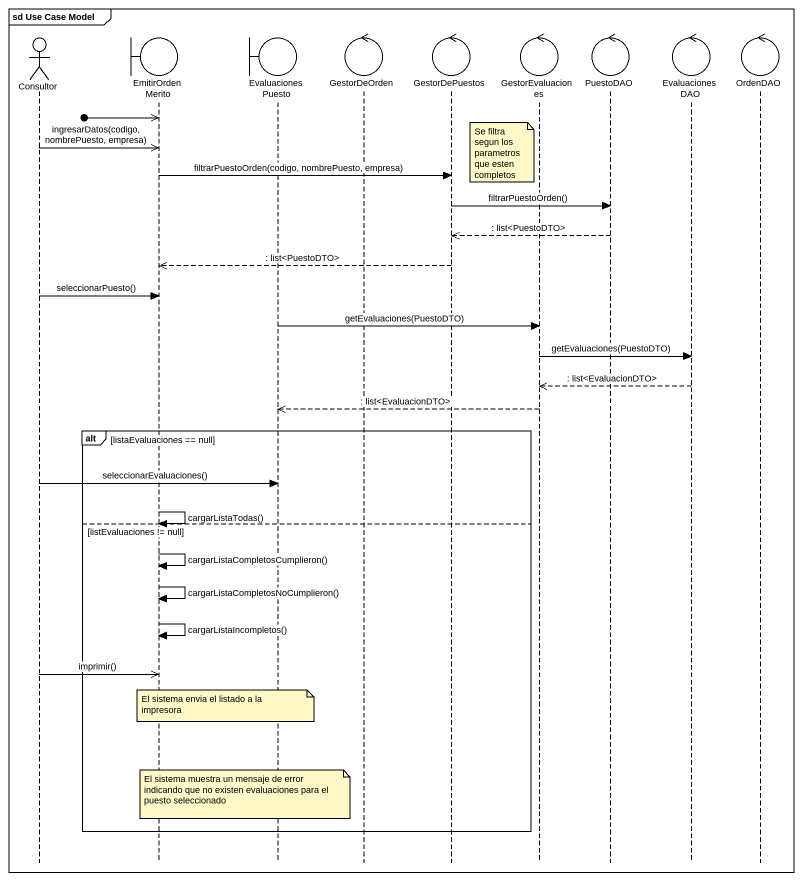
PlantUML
@startuml
mainframe sd Use Case Model
hide footbox
actor Consultor
boundary EmitirOrdenMerito
boundary EvaluacionesPuesto
control GestorDeOrden
control GestorDePuestos
control GestorEvaluaciones
control PuestoDAO
control EvaluacionesDAO
control OrdenDAO

[o->> EmitirOrdenMerito
Consultor ->> EmitirOrdenMerito : ingresarDatos(codigo, nombrePuesto, empresa)
note left of GestorEvaluaciones : Se filtra segun los parametros que esten completos
EmitirOrdenMerito -> GestorDePuestos : filtrarPuestoOrden(codigo, nombrePuesto, empresa)
GestorDePuestos -> PuestoDAO : filtrarPuestoOrden()
PuestoDAO -->> GestorDePuestos : : list<PuestoDTO>
GestorDePuestos -->> EmitirOrdenMerito : : list<PuestoDTO>
Consultor -> EmitirOrdenMerito : seleccionarPuesto()
EvaluacionesPuesto -> GestorEvaluaciones : getEvaluaciones(PuestoDTO)
GestorEvaluaciones -> EvaluacionesDAO : getEvaluaciones(PuestoDTO)
EvaluacionesDAO -->> GestorEvaluaciones : : list<EvaluacionDTO>
GestorEvaluaciones -->> EvaluacionesPuesto : : list<EvaluacionDTO>
alt listaEvaluaciones == null
  Consultor -> EvaluacionesPuesto : seleccionarEvaluaciones()
  EmitirOrdenMerito -> EmitirOrdenMerito : cargarListaTodas()
else listEvaluaciones != null
  EmitirOrdenMerito -> EmitirOrdenMerito : cargarListaCompletosCumplieron()
  EmitirOrdenMerito -> EmitirOrdenMerito : cargarListaCompletosNoCumplieron()
  EmitirOrdenMerito -> EmitirOrdenMerito : cargarListaIncompletos()
  Consultor ->> EmitirOrdenMerito : imprimir()
  note over EvaluacionesPuesto : El sistema envia el listado a la impresora
  note over EvaluacionesPuesto : El sistema muestra un mensaje de error indicando que no existen evaluaciones para el puesto seleccionado
end
@enduml
